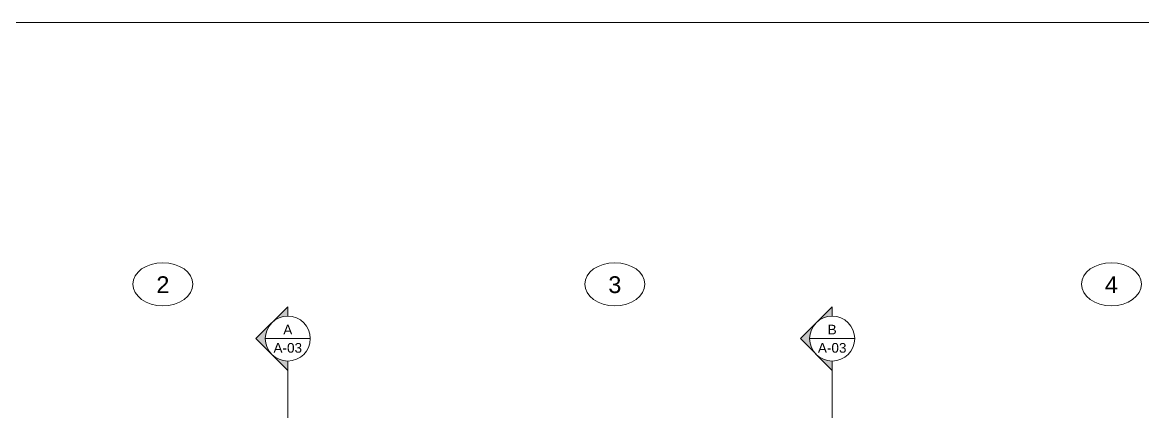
# Model space of a CAD drawing. Header units: metres. Extents: x 98211 to 98447, y 101204 to 101327.
# Drawn here: x 98275.28 to 98291.63, y 101283.16 to 101288.85 of the extents above; entities that cross this region are included whole.
import ezdxf
from ezdxf.enums import TextEntityAlignment as Align

# ---------------------------------------------------------------- set-up
doc = ezdxf.new("R2010")
doc.units = ezdxf.units.M
doc.header["$LTSCALE"] = 8
doc.header["$MEASUREMENT"] = 0
doc.linetypes.add('DASHDOTX2', pattern=[2, 1, -0.5, 0, -0.5])
doc.layers.get('0').update_dxf_attribs({"linetype": 'CONTINUOUS', "lineweight": 9})
for name, color, linetype, lineweight in [('A_ACHU-1', 253, 'CONTINUOUS', 0), ('A_EJES', 75, 'DASHDOTX2', 5), ('A_TEXT-IDEN', 5, 'CONTINUOUS', 18), ('A_TEXT-SIMB', 195, 'CONTINUOUS', 20)]:
    doc.layers.add(name, color=color, linetype=linetype, lineweight=lineweight)
doc.styles.add('ARIAL', font='arial.ttf')

# ---------------------------------------------------------------- blocks, each defined once
blk = doc.blocks.new('EJE')
at = {"layer": 'A_TEXT-SIMB'}
blk.add_ellipse((0, 0), major_axis=(-0.625, 0), ratio=0.72, dxfattribs=at)
at = {"layer": 'A_TEXT-IDEN', "style": 'ARIAL'}
blk.add_attdef('EJE', text='', height=0.35, dxfattribs=at).set_placement((0, -0.184), align=Align.CENTER)
blk = doc.blocks.new('*U379')
at = {"layer": 'A_ACHU-1'}
h = blk.add_hatch(color=256, dxfattribs=at)
h.paths.add_polyline_path([(0.663, 0.221), (0.884, 0), (0.663, -0.221, 0.414214)])
h.paths.add_polyline_path([(0.663, 0.221, 0.198912), (0.442, 0.313), (0.442, 0.442)])
h.paths.add_polyline_path([(0.442, -0.442), (0.442, -0.313, 0.198912), (0.663, -0.221)])
at = {"layer": 'A_TEXT-SIMB'}
for p, q in [((0.442, 0.313), (0.442, 0.442)), ((0.884, 0), (0.442, 0.442)), ((0.754, 0), (0.129, 0)), ((0.884, 0), (0.442, -0.442)), ((0.442, -0.313), (0.442, -0.442)), ((0.442, -0.313), (0.442, -1.302))]:
    blk.add_line(p, q, dxfattribs=at)
blk.add_circle((0.442, 0), 0.313, dxfattribs=at)
at = {"layer": 'A_TEXT-IDEN', "style": 'ARIAL'}
for tag, p in [('CORTE', (0.442, 0.058)), ('DETALLE', (0.442, -0.197))]:
    blk.add_attdef(tag, text='', height=0.135, dxfattribs=at).set_placement(p, align=Align.CENTER)

msp = doc.modelspace()

# ---------------------------------------------------------------- linework, layer by layer
msp.add_lwpolyline([(98262.641, 101288.849), (98299.836, 101288.849), (98299.836, 101254.885), (98262.641, 101254.885)], close=True)
at = {"layer": 'A_EJES'}
for p, q in [((98277.329, 101273.008), (98277.329, 101284.709)), ((98283.928, 101273.057), (98283.928, 101284.709)), ((98291.178, 101272.996), (98291.178, 101284.709))]:
    msp.add_line(p, q, dxfattribs=at)

# ---------------------------------------------------------------- block references
at = {"xscale": 0.7, "yscale": 0.7, "zscale": 0.7}
for p, values in [((98277.329, 101285.024), {'EJE': '2'}), ((98283.928, 101285.024), {'EJE': '3'}), ((98291.178, 101285.024), {'EJE': '4'})]:
    msp.add_blockref('EJE', p, dxfattribs=at).add_auto_attribs(values)
ref = msp.add_blockref('*U379', (98279.617, 101284.23), dxfattribs=dict(xscale=-1.05, yscale=1.05, zscale=1.05))
ref.add_attrib('DETALLE', 'A-03', dxfattribs={"layer": 'A_TEXT-IDEN', "height": 0.1413, "rotation": 360, "style": 'ARIAL'}).set_placement((98279.153, 101284.024), align=Align.CENTER)
ref.add_attrib('CORTE', 'A', dxfattribs={"layer": 'A_TEXT-IDEN', "height": 0.141, "rotation": 360, "style": 'ARIAL'}).set_placement((98279.153, 101284.291), align=Align.CENTER)
ref = msp.add_blockref('*U379', (98287.565, 101284.23), dxfattribs=dict(xscale=-1.05, yscale=1.05, zscale=1.05))
ref.add_attrib('DETALLE', 'A-03', dxfattribs={"layer": 'A_TEXT-IDEN', "height": 0.1413, "rotation": 360, "style": 'ARIAL'}).set_placement((98287.101, 101284.024), align=Align.CENTER)
ref.add_attrib('CORTE', 'B', dxfattribs={"layer": 'A_TEXT-IDEN', "height": 0.141, "rotation": 360, "style": 'ARIAL'}).set_placement((98287.101, 101284.291), align=Align.CENTER)

doc.saveas('drawing.dxf')
